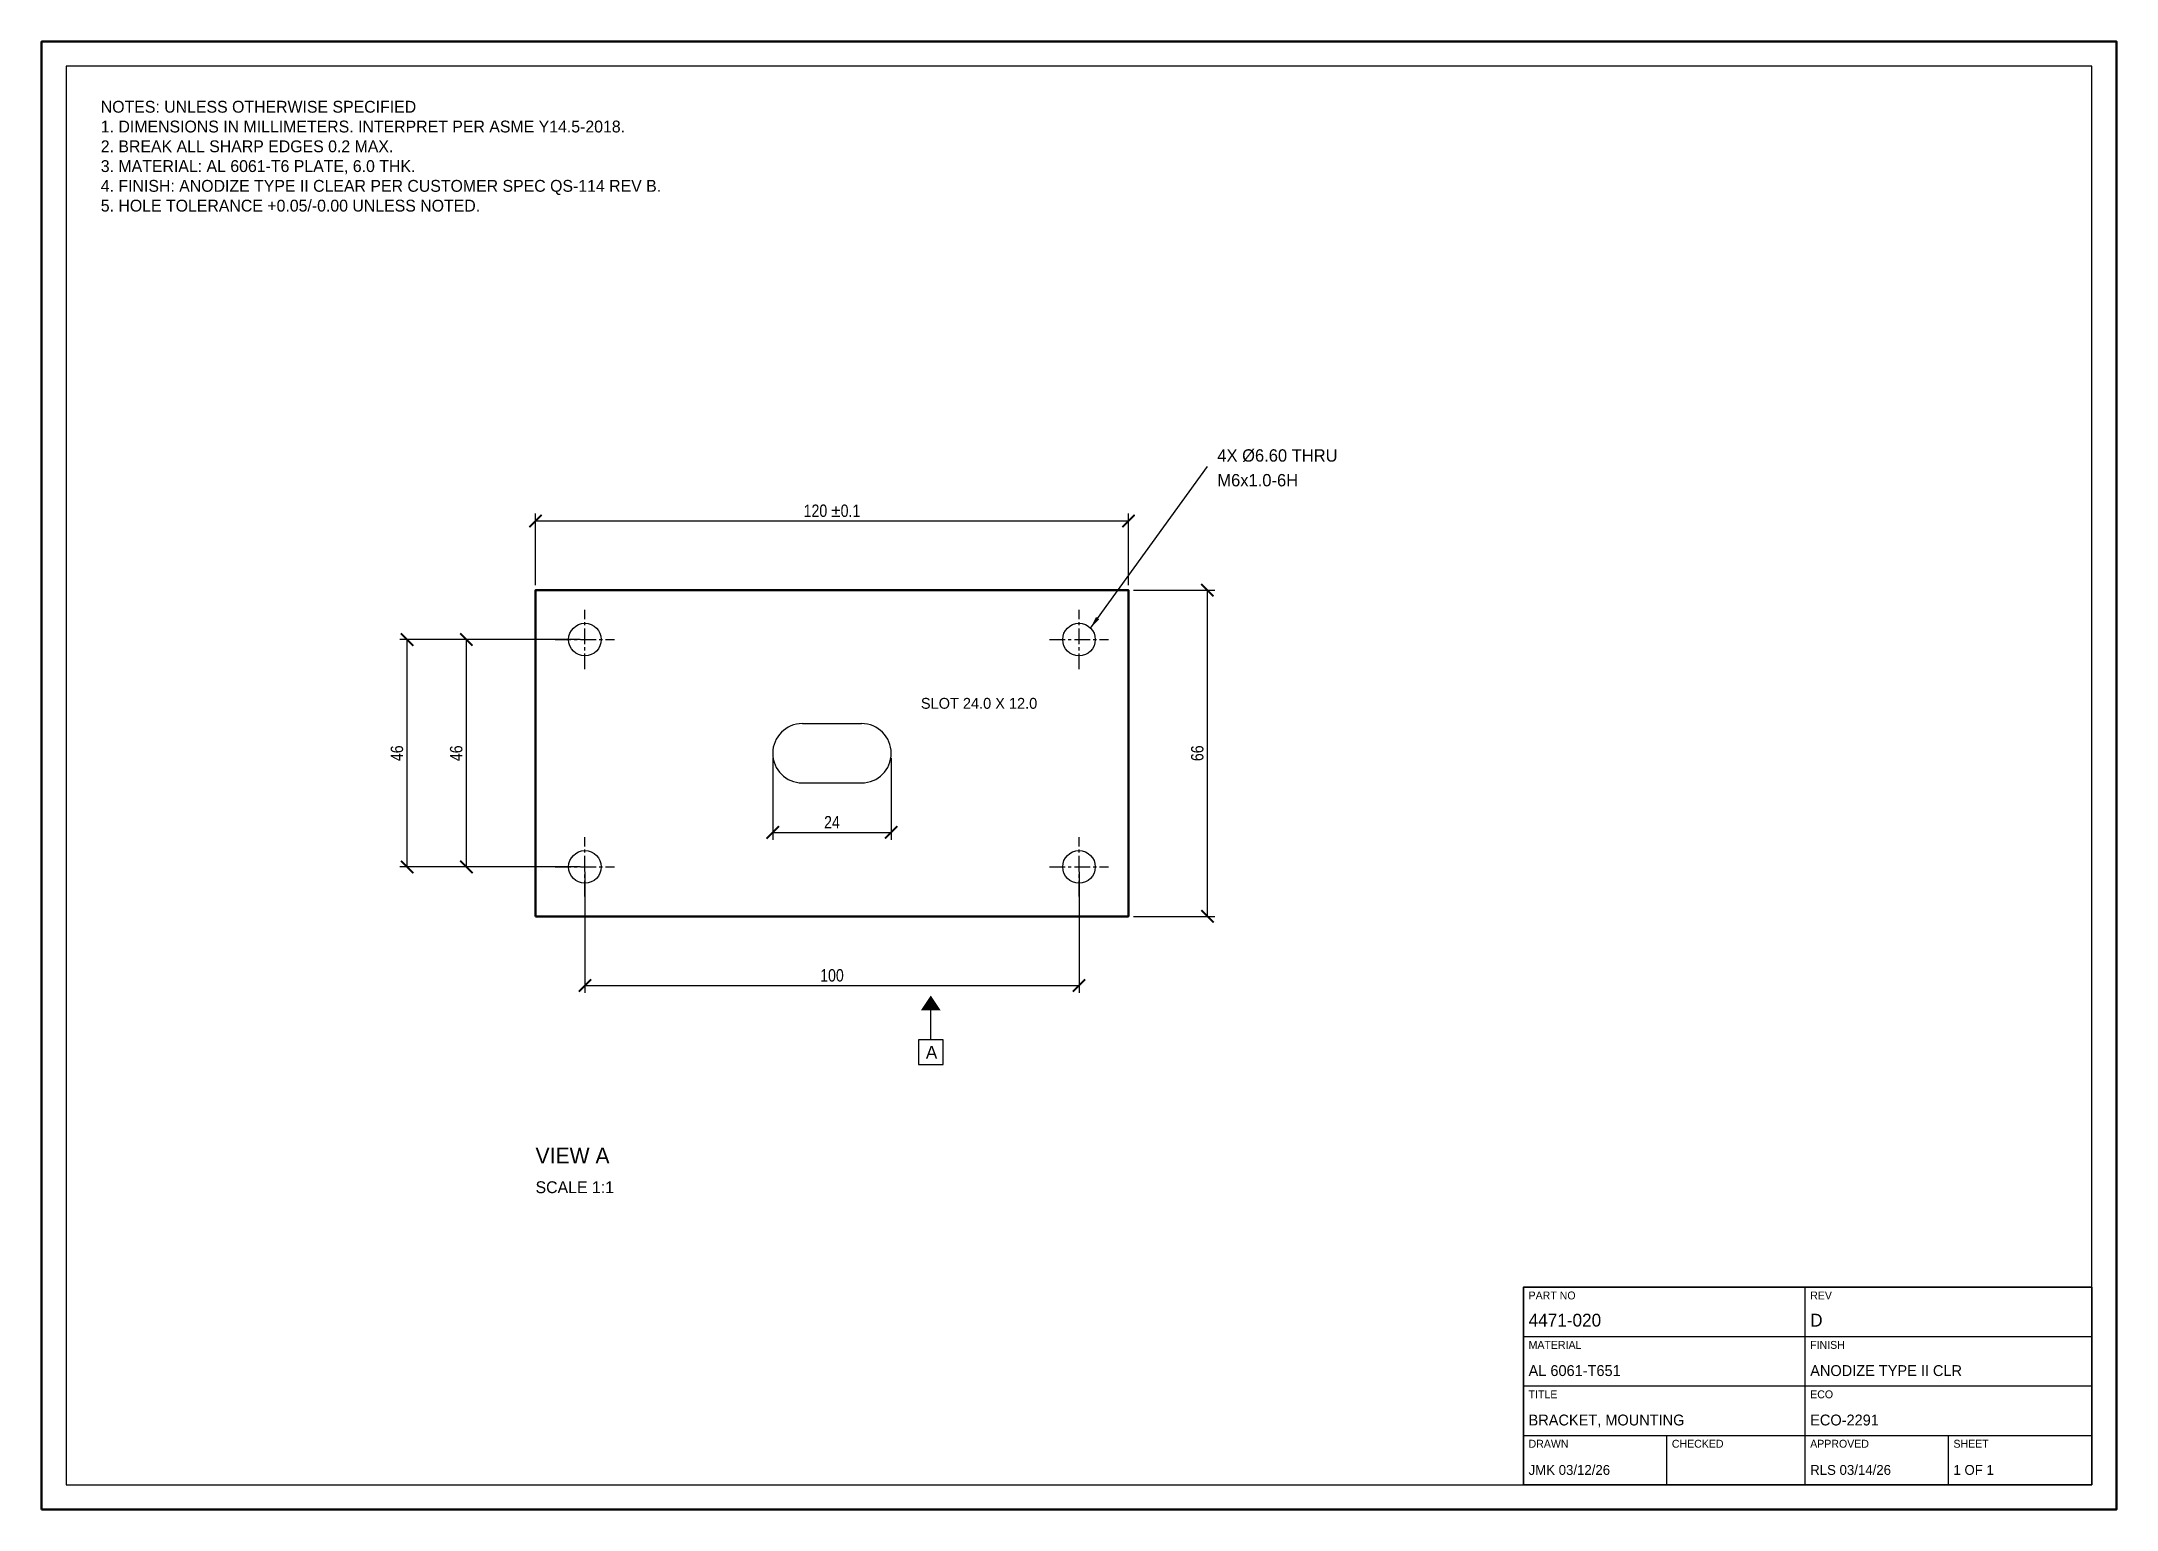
# Model space of a CAD drawing. Header units: millimetres. Extents: x 0 to 420, y 0 to 297.
import ezdxf

# ---------------------------------------------------------------- set-up
doc = ezdxf.new("R2010")
doc.units = ezdxf.units.MM
doc.linetypes.add('CENTER', pattern=[5.08, 3.175, -0.635, 0.635, -0.635])
for name, color, linetype in [('DIMS', 7, 'Continuous'), ('GDT', 7, 'Continuous'), ('GEOM', 7, 'Continuous'), ('NOTES', 7, 'Continuous'), ('TEXT', 7, 'Continuous'), ('TITLE', 7, 'Continuous')]:
    doc.layers.add(name, color=color, linetype=linetype)
doc.styles.add('OpenSansCondensed-Light', font='OpenSansCondensed-Light.ttf')
doc.dimstyles.new('EZDXF', dxfattribs={"dimtxt": 2.5, "dimasz": 2.5, "dimexe": 1.5, "dimexo": 1, "dimgap": 0.8, "dimtad": 1, "dimdec": 1, "dimzin": 12, "dimdsep": 46, "dimtxsty": 'OpenSansCondensed-Light', "dimblk": 'ARCHTICK', "dimcen": 2.5, "dimazin": 3, "dimtfac": 0.5, "dimtmove": 2, "dimatfit": 3})

# ---------------------------------------------------------------- blocks, each defined once
blk = doc.blocks.new('_ARCHTICK')
at = {"color": 0, "linetype": 'BYBLOCK', "const_width": 0.15}
blk.add_lwpolyline([(-0.5, -0.5), (0.5, 0.5)], dxfattribs=at)
blk = doc.blocks.new('TITLE_BLOCK')
at = {"layer": 'TITLE'}
for p, q in [((57, 10), (57, 40)), ((0, 30), (115, 30)), ((0, 20), (115, 20)), ((0, 10), (115, 10)), ((29, 0), (29, 10)), ((57, 0), (57, 10)), ((86, 0), (86, 10))]:
    blk.add_line(p, q, dxfattribs=at)
at = {"layer": 'TITLE', "lineweight": 35}
blk.add_lwpolyline([(0, 0), (115, 0), (115, 40), (0, 40)], close=True, dxfattribs=at)
at = {"layer": 'TITLE', "color": 8}
for s, p in [('PART NO', (1, 37.5)), ('REV', (58, 37.5)), ('MATERIAL', (1, 27.5)), ('FINISH', (58, 27.5)), ('TITLE', (1, 17.5)), ('ECO', (58, 17.5)), ('DRAWN', (1, 7.5)), ('CHECKED', (30, 7.5)), ('APPROVED', (58, 7.5)), ('SHEET', (87, 7.5))]:
    blk.add_text(s, height=1.6, dxfattribs=at).set_placement(p)
at = {"layer": 'TITLE'}
for tag, p, height in [('PART_NO', (1, 32), 2.6), ('REV', (58, 32), 2.6), ('MATERIAL', (1, 22), 2.2), ('FINISH', (58, 22), 2.2), ('TITLE', (1, 12), 2.2), ('ECO', (58, 12), 2.2), ('DRAWN', (1, 2), 2), ('CHECKED', (30, 2), 2), ('APPROVED', (58, 2), 2), ('SHEET', (87, 2), 2)]:
    blk.add_attdef(tag, p, '', height=height, dxfattribs=at)

msp = doc.modelspace()

# ---------------------------------------------------------------- linework, layer by layer
at = {"layer": 'GDT'}
msp.add_line((180, 95), (180, 101), dxfattribs=at)
msp.add_lwpolyline([(177.5, 90), (182.5, 90), (182.5, 95), (177.5, 95)], close=True, dxfattribs=at)
msp.add_solid([(178, 101), (182, 101), (180, 104)], dxfattribs=at)
at = {"layer": 'GEOM', "color": 8, "linetype": 'CENTER'}
for p, q in [((110, 170), (110, 182)), ((210, 170), (210, 182)), ((104, 176), (116, 176)), ((204, 176), (216, 176)), ((110, 124), (110, 136)), ((210, 124), (210, 136)), ((104, 130), (116, 130)), ((204, 130), (216, 130))]:
    msp.add_line(p, q, dxfattribs=at)
at = {"layer": 'GEOM'}
for p, q in [((154, 159), (166, 159)), ((154, 147), (166, 147))]:
    msp.add_line(p, q, dxfattribs=at)
at = {"layer": 'GEOM', "lineweight": 50}
for points in [[(0, 0), (420, 0), (420, 297), (0, 297)], [(100, 120), (220, 120), (220, 186), (100, 186)]]:
    msp.add_lwpolyline(points, close=True, dxfattribs=at)
at = {"layer": 'GEOM'}
msp.add_lwpolyline([(5, 5), (415, 5), (415, 292), (5, 292)], close=True, dxfattribs=at)
for centre in [(110, 176), (210, 176), (110, 130), (210, 130)]:
    msp.add_circle(centre, 3.3, dxfattribs=at)
for centre, start, end in [((154, 153), 90, 270), ((166, 153), 270, 90)]:
    msp.add_arc(centre, 6, start, end, dxfattribs=at)

# ---------------------------------------------------------------- block references
at = {"layer": 'TITLE'}
msp.add_blockref('TITLE_BLOCK', (300, 5), dxfattribs=at).add_auto_attribs({'PART_NO': '4471-020', 'REV': 'D', 'MATERIAL': 'AL 6061-T651', 'FINISH': 'ANODIZE TYPE II CLR', 'TITLE': 'BRACKET, MOUNTING', 'ECO': 'ECO-2291', 'DRAWN': 'JMK 03/12/26', 'APPROVED': 'RLS 03/14/26', 'SHEET': '1 OF 1'})

# ---------------------------------------------------------------- texts
at = {"layer": 'GDT'}
msp.add_text('A', height=2.6, dxfattribs=at).set_placement((179, 91.2))
at = {"layer": 'NOTES', "insert": (12, 285), "char_height": 2.4, "width": 200, "attachment_point": 1}
msp.add_mtext('NOTES: UNLESS OTHERWISE SPECIFIED\\P1. DIMENSIONS IN MILLIMETERS. INTERPRET PER ASME Y14.5-2018.\\P2. BREAK ALL SHARP EDGES 0.2 MAX.\\P3. MATERIAL: AL 6061-T6 PLATE, 6.0 THK.\\P4. FINISH: ANODIZE TYPE II CLEAR PER CUSTOMER SPEC QS-114 REV B.\\P5. HOLE TOLERANCE +0.05/-0.00 UNLESS NOTED.', dxfattribs=at)
at = {"layer": 'TEXT'}
for s, height, p in [('4X %%c6.60 THRU', 2.5, (238, 212)), ('M6x1.0-6H', 2.5, (238, 207)), ('SLOT 24.0 X 12.0', 2.2, (178, 162)), ('VIEW A', 3.2, (100, 70)), ('SCALE 1:1', 2.4, (100, 64))]:
    msp.add_text(s, height=height, dxfattribs=at).set_placement(p)

# ---------------------------------------------------------------- dimensions: what is measured, and where the dimension line sits
at = {"layer": 'DIMS'}
msp.add_linear_dim(base=(100, 200), p1=(100, 186), p2=(220, 186), text='<> ±0.1', dimstyle='EZDXF', dxfattribs=at).render()
for base, p1, p2 in [((236, 120), (220, 120), (220, 186)), ((74, 130), (110, 130), (110, 176)), ((86, 130), (110, 130), (110, 176))]:
    msp.add_linear_dim(base=base, p1=p1, p2=p2, angle=90, dimstyle='EZDXF', dxfattribs=at).render()
for base, p1, p2 in [((148, 137), (148, 153), (172, 153)), ((110, 106), (110, 130), (210, 130))]:
    msp.add_linear_dim(base=base, p1=p1, p2=p2, dimstyle='EZDXF', dxfattribs=at).render()

# ---------------------------------------------------------------- leaders
msp.add_leader([(212.31, 178.31), (236, 211)], dimstyle='EZDXF', dxfattribs=at)

doc.saveas('drawing.dxf')
